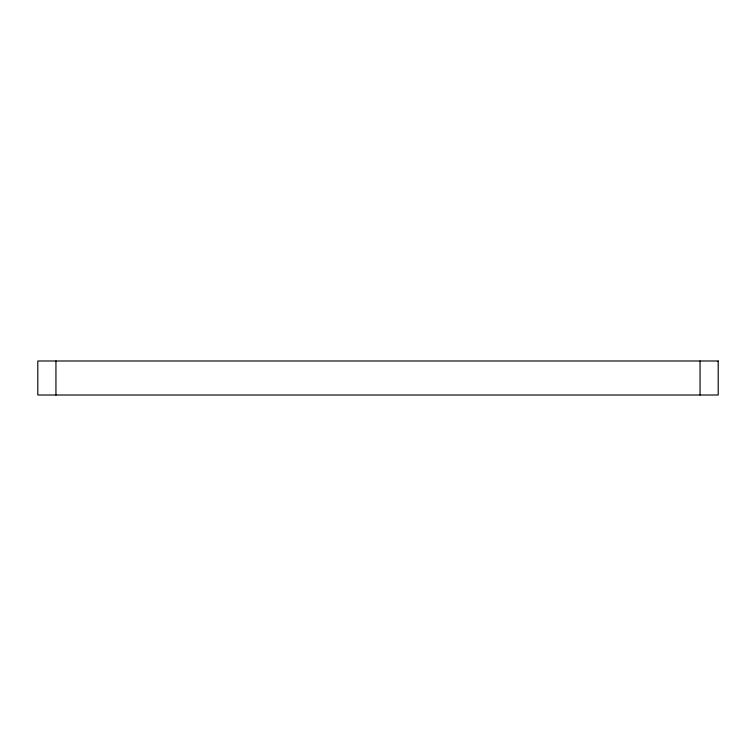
<?xml version="1.0" encoding="UTF-8"?>
<svg xmlns="http://www.w3.org/2000/svg" width="756" height="756" viewBox="0 0 756 756"><rect width="100%" height="100%" fill="white"/><g stroke="black" fill="none" stroke-linecap="round" stroke-linejoin="round"><path stroke-width="1.13" d="M700.056 360.99L700.056 395.01M55.944 360.99L55.944 395.01M718.2 360.99L37.8 360.99L37.8 395.01L718.2 395.01L718.2 360.99"/></g></svg>
